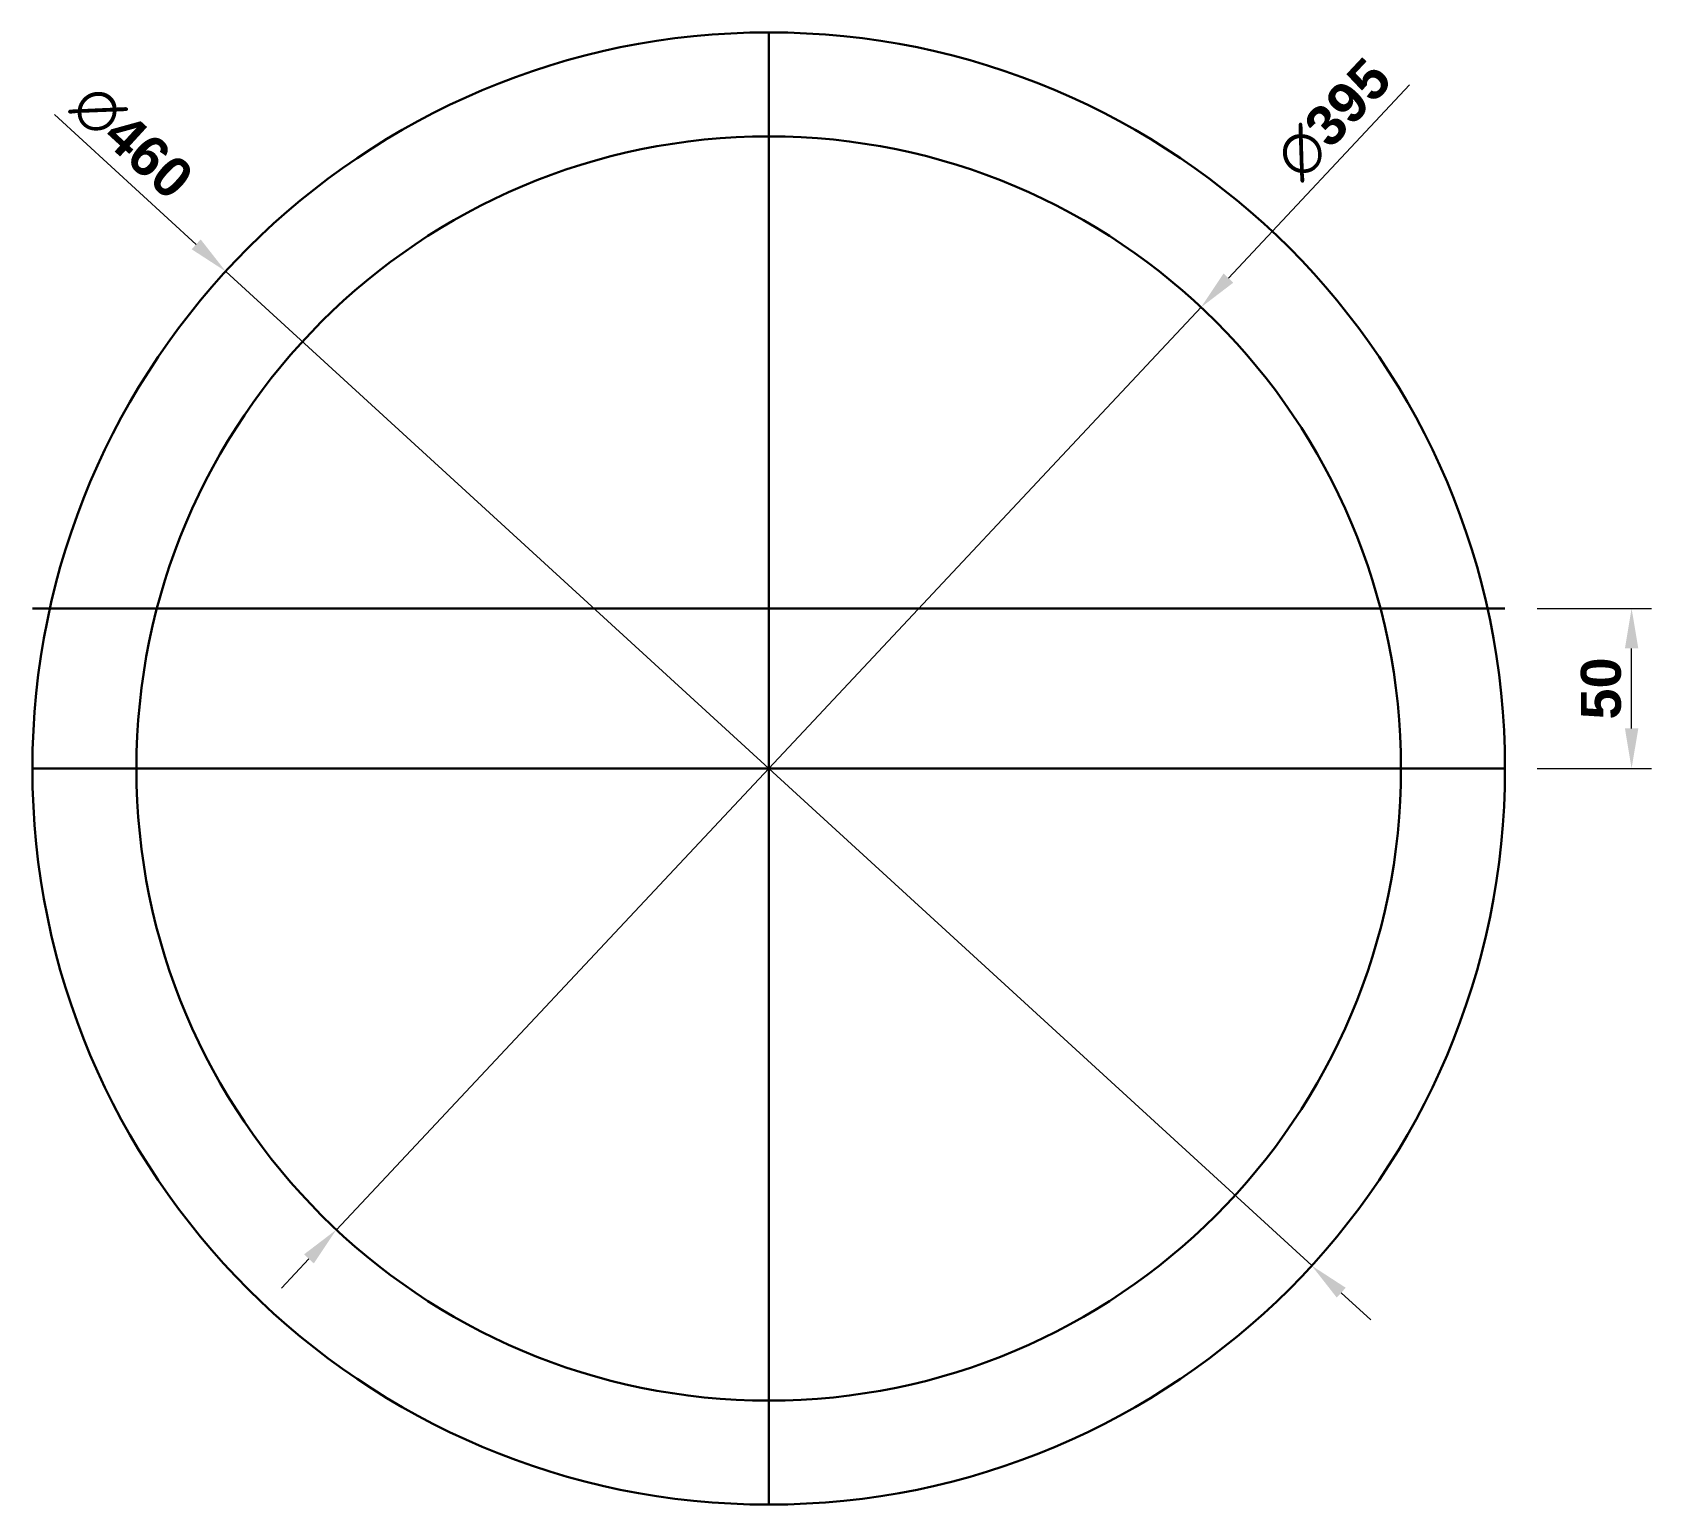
# Model space of a CAD drawing. Header units: millimetres. Extents: x 7195 to 15852, y -351 to 871.
# Drawn here: x 7195 to 7701, y 411 to 871 of the extents above; entities that cross this region are included whole.
import ezdxf

# ---------------------------------------------------------------- set-up
doc = ezdxf.new("R2010")
doc.units = ezdxf.units.MM
doc.header["$LTSCALE"] = 0.3
doc.layers.add('Contorno', color=5, linetype='Continuous', lineweight=50)
doc.layers.add('cotas', color=7, linetype='Continuous', lineweight=9)
doc.styles.get("Standard").update_dxf_attribs({"font": ''})
doc.styles.get('Standard').set_extended_font_data('Arial', bold=True)
doc.dimstyles.new('cota annotative', dxfattribs={"dimtxt": 2.5, "dimasz": 2.5, "dimexe": 1.25, "dimexo": 2, "dimtad": 1, "dimtxsty": 'Standard', "dimcen": -5, "dimclrt": 102, "dimadec": 0, "dimazin": 0, "dimtfac": 1, "dimtmove": 0, "dimatfit": 3, "dimfxl": 1, "dimarcsym": 0})

# ---------------------------------------------------------------- blocks, each defined once
blk = doc.blocks.new('*D8')
at = {"layer": 'cotas', "color": 0, "lineweight": -2, "transparency": 16777216}
for p, q in [((7202.08, 845.01), (7246.38, 804.44)), ((7594.85, 485.33), (7255.6, 796)), ((7604.06, 476.89), (7613.28, 468.45))]:
    blk.add_line(p, q, dxfattribs=at)
at = {"layer": 'cotas', "color": 0, "transparency": 16777216}
for points in [[(7247.79, 805.98), (7244.97, 802.9), (7255.6, 796)], [(7605.47, 478.43), (7602.66, 475.36), (7594.85, 485.33)]]:
    blk.add_solid(points, dxfattribs=at)
at = {"layer": 'Defpoints', "color": 0, "transparency": 16777216}
for p in [(7255.6, 796), (7594.85, 485.33)]:
    blk.add_point(p, dxfattribs=at)
at = {"layer": 'cotas', "color": 102, "transparency": 16777216, "insert": (7226.39, 836.34), "char_height": 12.5, "attachment_point": 5, "rotation": 317.5181}
blk.add_mtext('∅460', dxfattribs=at)
blk = doc.blocks.new('*D9')
at = {"layer": 'cotas', "color": 0, "lineweight": -2, "transparency": 16777216}
for p, q in [((7625.4, 854.25), (7568.83, 793.89)), ((7290.17, 496.56), (7560.28, 784.77)), ((7281.62, 487.44), (7273.07, 478.32))]:
    blk.add_line(p, q, dxfattribs=at)
at = {"layer": 'cotas', "color": 0, "transparency": 16777216}
for points in [[(7567.31, 795.31), (7570.35, 792.46), (7560.28, 784.77)], [(7280.1, 488.87), (7283.14, 486.02), (7290.17, 496.56)]]:
    blk.add_solid(points, dxfattribs=at)
at = {"layer": 'Defpoints', "color": 0, "transparency": 16777216}
for p in [(7560.28, 784.77), (7290.17, 496.56)]:
    blk.add_point(p, dxfattribs=at)
at = {"layer": 'cotas', "color": 102, "transparency": 16777216, "insert": (7601.71, 843.62), "char_height": 12.5, "attachment_point": 5, "rotation": 46.8558}
blk.add_mtext('∅395', dxfattribs=at)
blk = doc.blocks.new('*D10')
at = {"layer": 'cotas', "color": 0, "lineweight": -2, "transparency": 16777216}
for p, q in [((7665.22, 690.67), (7701.02, 690.67)), ((7694.77, 653.17), (7694.77, 678.17)), ((7665.22, 640.67), (7701.02, 640.67))]:
    blk.add_line(p, q, dxfattribs=at)
at = {"layer": 'cotas', "color": 0, "transparency": 16777216}
for points in [[(7692.69, 678.17), (7696.86, 678.17), (7694.77, 690.67)], [(7692.69, 653.17), (7696.86, 653.17), (7694.77, 640.67)]]:
    blk.add_solid(points, dxfattribs=at)
at = {"layer": 'Defpoints', "color": 0, "transparency": 16777216}
for p in [(7655.22, 690.67), (7694.77, 690.67), (7655.22, 640.67)]:
    blk.add_point(p, dxfattribs=at)
at = {"layer": 'cotas', "color": 102, "transparency": 16777216, "insert": (7685.26, 665.67), "char_height": 12.5, "attachment_point": 5, "rotation": 90}
blk.add_mtext('50', dxfattribs=at)

msp = doc.modelspace()

# ---------------------------------------------------------------- linework, layer by layer
at = {"layer": 'Contorno'}
for p, q in [((7425.223, 870.666), (7425.223, 410.666)), ((7195.223, 690.666), (7655.223, 690.666)), ((7195.223, 640.666), (7655.223, 640.666))]:
    msp.add_line(p, q, dxfattribs=at)
for radius in [230, 197.5]:
    msp.add_circle((7425.223, 640.666), radius, dxfattribs=at)

# ---------------------------------------------------------------- dimensions: what is measured, and where the dimension line sits
at = {"layer": 'cotas'}
dim = msp.add_diameter_dim_2p(p1=(7290.165, 496.563), p2=(7560.281, 784.769), dimstyle='cota annotative', dxfattribs=at)
dim.commit()
dim.dimension.update_dxf_attribs({"geometry": '*D9', "text_midpoint": (7609.019, 836.771), "dimtype": 163})
dim = msp.add_diameter_dim_2p(p1=(7594.846, 485.334), p2=(7255.6, 795.998), dimstyle='cota annotative', dxfattribs=at)
dim.commit()
dim.dimension.update_dxf_attribs({"geometry": '*D8', "text_midpoint": (7226.391, 836.337)})
dim = msp.add_linear_dim(base=(7694.772, 690.666), p1=(7655.223, 640.666), p2=(7655.223, 690.666), angle=90, dimstyle='cota annotative', dxfattribs=at)
dim.commit()
dim.dimension.update_dxf_attribs({"geometry": '*D10', "text_midpoint": (7685.265, 665.666)})

doc.saveas('drawing.dxf')
